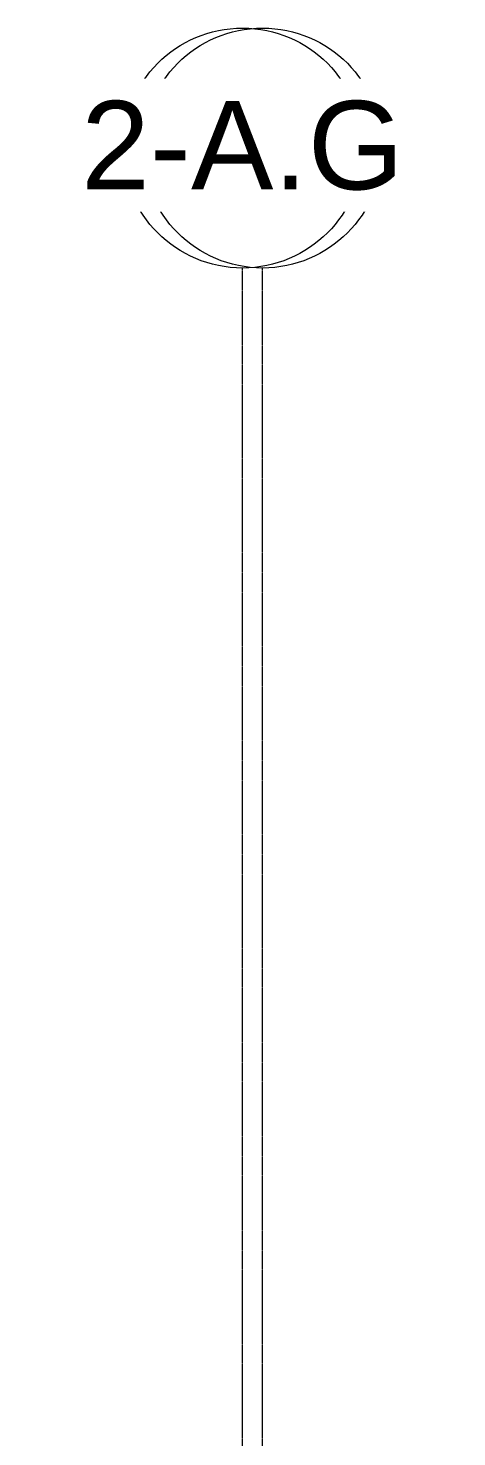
# Model space of a CAD drawing. Header units: inches. Extents: x -23227 to -2744, y -314 to 853.
# Drawn here: x -10774 to -10602, y 271 to 835 of the extents above; entities that cross this region are included whole.
import ezdxf

# ---------------------------------------------------------------- set-up
doc = ezdxf.new("R2010")
doc.units = ezdxf.units.IN
doc.header["$MEASUREMENT"] = 0
doc.linetypes.add('Grid Line 1_2_', pattern=[0.875, 0.5, -0.125, 0.125, -0.125])
doc.layers.add('S-GRID', color=1, linetype='Continuous', lineweight=9)
doc.layers.add('S-GRID-IDEN', color=1, linetype='Continuous', lineweight=9)
doc.styles.add('Arial_1', font='arial.ttf', dxfattribs={"height": 35.407186})

# ---------------------------------------------------------------- blocks, each defined once
blk = doc.blocks.new('Grid - Grid Head - Circle-14747-Section 16')
at = {"layer": 'S-GRID-IDEN'}
blk.add_circle((-21143.8, 786.66), 48, dxfattribs=at)

msp = doc.modelspace()

# ---------------------------------------------------------------- linework, layer by layer
at = {"layer": 'S-GRID', "linetype": 'Grid Line 1_2_'}
for p, q in [((-10687.9102, -293.03588), (-10687.9102, 738.65708)), ((-10687.9102, -293.03588), (-10687.9102, 738.65708)), ((-10679.9102, -293.03588), (-10679.9102, 738.65708)), ((-10679.9102, -293.03588), (-10679.9102, 738.65708))]:
    msp.add_line(p, q, dxfattribs=at)

# ---------------------------------------------------------------- block references
at = {"layer": 'S-GRID-IDEN'}
msp.add_blockref('Grid - Grid Head - Circle-14747-Section 16', (10463.89261, 0), dxfattribs=at)

# ---------------------------------------------------------------- next in the draw order: texts
at = {"layer": 'S-GRID-IDEN', "insert": (-10679.91943, 805.53081), "char_height": 35.407186, "width": 85.104, "attachment_point": 2, "line_spacing_factor": 0.938532, "style": 'Arial_1', "bg_fill": 3, "box_fill_scale": 1.25, "bg_fill_color": 0, "bg_fill_transparency": 0}
msp.add_mtext('3-1', dxfattribs=at)

# ---------------------------------------------------------------- next in the draw order: block references
at = {"layer": 'S-GRID-IDEN'}
msp.add_blockref('Grid - Grid Head - Circle-14747-Section 16', (10455.89261, 0), dxfattribs=at)

# ---------------------------------------------------------------- next in the draw order: texts
at = {"layer": 'S-GRID-IDEN', "insert": (-10687.91943, 805.53081), "char_height": 35.407186, "width": 147.312, "attachment_point": 2, "line_spacing_factor": 0.938532, "style": 'Arial_1', "bg_fill": 3, "box_fill_scale": 1.25, "bg_fill_color": 0, "bg_fill_transparency": 0}
msp.add_mtext('3-1.G', dxfattribs=at)

# ---------------------------------------------------------------- next in the draw order: block references
at = {"layer": 'S-GRID-IDEN'}
msp.add_blockref('Grid - Grid Head - Circle-14747-Section 16', (10463.89261, 0), dxfattribs=at)

# ---------------------------------------------------------------- next in the draw order: texts
at = {"layer": 'S-GRID-IDEN', "insert": (-10679.91943, 805.53081), "char_height": 35.407186, "width": 91.584, "attachment_point": 2, "line_spacing_factor": 0.938532, "style": 'Arial_1', "bg_fill": 3, "box_fill_scale": 1.25, "bg_fill_color": 0, "bg_fill_transparency": 0}
msp.add_mtext('2-A', dxfattribs=at)

# ---------------------------------------------------------------- next in the draw order: block references
at = {"layer": 'S-GRID-IDEN'}
msp.add_blockref('Grid - Grid Head - Circle-14747-Section 16', (10455.89261, 0), dxfattribs=at)

# ---------------------------------------------------------------- next in the draw order: texts
at = {"layer": 'S-GRID-IDEN', "insert": (-10687.91943, 805.53081), "char_height": 35.407186, "width": 153.792, "attachment_point": 2, "line_spacing_factor": 0.938532, "style": 'Arial_1', "bg_fill": 3, "box_fill_scale": 1.25, "bg_fill_color": 0, "bg_fill_transparency": 0}
msp.add_mtext('2-A.G', dxfattribs=at)

doc.saveas('drawing.dxf')
